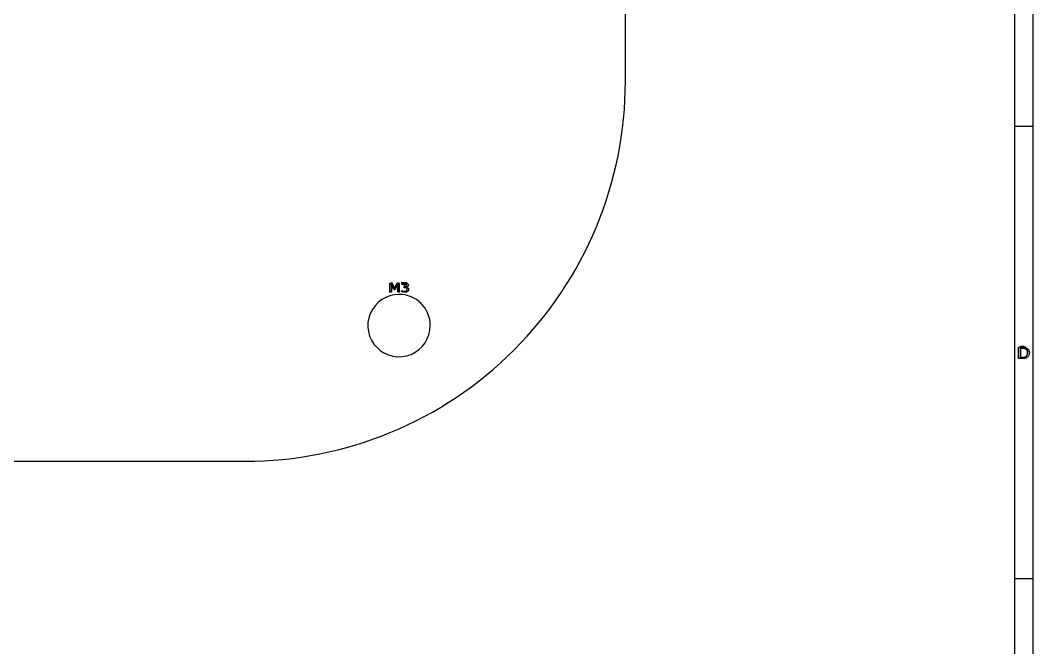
# Model space of a CAD drawing. Header units: millimetres. Extents: x 10 to 410, y 10 to 287.
# Drawn here: x 298.2 to 410, y 79.4 to 148.8 of the extents above; entities that cross this region are included whole.
import ezdxf

# ---------------------------------------------------------------- set-up
doc = ezdxf.new("R2010")
doc.units = ezdxf.units.MM
doc.layers.get('0').update_dxf_attribs({"linetype": 'CONTINUOUS'})

msp = doc.modelspace()

# ---------------------------------------------------------------- linework, layer by layer
at = {"color": 7}
for points in [[(10, 287.0022), (409.989, 287.0022), (409.989, 10), (10, 10)], [(12, 285.0022), (407.989, 285.0022), (407.989, 12), (12, 12)], [(340.00929, 118.7022), (339.85594, 118.7022), (339.85594, 119.53746), (339.5353, 118.96912), (339.4439, 118.96912), (339.12557, 119.53746), (339.12557, 118.7022), (338.98229, 118.7022), (338.98229, 119.67157), (339.19141, 119.67157), (339.49889, 119.13187), (339.7963, 119.67157), (340.00928, 119.67157)], [(340, 118.4522)], [(408.6485, 111.4086), (408.6485, 112.7086), (408.958, 112.7086), (409.1438, 112.6467), (409.2676, 112.5229), (409.3295, 112.3991), (409.3914, 112.1515), (409.3914, 111.9657), (409.3295, 111.7181), (409.2676, 111.5943), (409.1438, 111.4705), (408.958, 111.4086)], [(409.42527, 111.98402)], [(409.62079, 111.98101)]]:
    msp.add_lwpolyline(points, close=True, dxfattribs=at)
for points in [[(365, 142.0022), (365, 178.0022)], [(409.989, 137.0022), (407.989, 137.0022)], [(339.1905, 118.7474), (339.1905, 119.7474), (339.5238, 119.0331), (339.8571, 119.7474), (339.8571, 118.7474)], [(340.2381, 119.7474), (340.8571, 119.7474), (340.5238, 119.3664), (340.6667, 119.3664), (340.7619, 119.3188), (340.8095, 119.2712), (340.8571, 119.176), (340.8571, 118.9379), (340.8095, 118.8426), (340.7619, 118.795), (340.6667, 118.7474), (340.381, 118.7474), (340.2857, 118.795), (340.2381, 118.8426)], [(340.29345, 118.74317), (340.29345, 118.87924), (340.30505, 118.87924)], [(340.33453, 119.4949), (340.32653, 119.4949), (340.32653, 119.63097)], [(340.6297, 119.17414), (340.56, 119.17414), (340.56, 119.28221), (340.6142, 119.28221)], [(340.80128, 119.24168), (340.80128, 119.23268)], [(340.96778, 119.16958), (340.96813, 119.16898)], [(408.78793, 111.35222), (408.4329, 111.35222), (408.4329, 112.61241), (408.78416, 112.61241)], [(408.79545, 112.46897), (408.61982, 112.46897), (408.61982, 111.49652), (408.79545, 111.49652)], [(107, 100.0022), (323, 100.0022)], [(409.989, 87.0022), (407.989, 87.0022)]]:
    msp.add_lwpolyline(points, dxfattribs=at)
for points in [[(352.698485, 112.303715), (360.575013, 120.180243), (365, 130.863107), (365, 142.0022)], [(340.32653, 119.63097), (340.363197, 119.64617), (340.41199, 119.66007), (340.47291, 119.67267)], [(340.47291, 119.67267), (340.534377, 119.68567), (340.593757, 119.69217), (340.65105, 119.69217)], [(340.65105, 119.69217), (340.707317, 119.69217), (340.756883, 119.687837), (340.79975, 119.67917)], [(340.79975, 119.67917), (340.842617, 119.670503), (340.881343, 119.656603), (340.91593, 119.63747)], [(340.44602, 118.70147), (340.384087, 118.71407), (340.33323, 118.72797), (340.29345, 118.74317)], [(340.30505, 118.87924), (340.348917, 118.854907), (340.400553, 118.834707), (340.45996, 118.81864)], [(340.49098, 119.5574), (340.435713, 119.542667), (340.383563, 119.521833), (340.33453, 119.4949)], [(340.635, 118.68197), (340.571, 118.68197), (340.508007, 118.68847), (340.44602, 118.70147)], [(340.45996, 118.81864), (340.51936, 118.802573), (340.576673, 118.79454), (340.6319, 118.79454)], [(340.64743, 119.5795), (340.598363, 119.5795), (340.546213, 119.572133), (340.49098, 119.5574)], [(340.6142, 119.28221), (340.692687, 119.28221), (340.755163, 119.295877), (340.80163, 119.32321)], [(340.73658, 119.16614), (340.703513, 119.171473), (340.667887, 119.17414), (340.6297, 119.17414)], [(340.6319, 118.79454), (340.664433, 118.79454), (340.699027, 118.799107), (340.73568, 118.80824)], [(340.80694, 118.70347), (340.754807, 118.689137), (340.697493, 118.68197), (340.635, 118.68197)], [(340.73343, 119.5725), (340.708163, 119.577167), (340.679497, 119.5795), (340.64743, 119.5795)], [(340.80473, 119.5491), (340.78253, 119.560367), (340.758763, 119.568167), (340.73343, 119.5725)], [(340.73568, 118.80824), (340.772347, 118.817373), (340.802047, 118.83084), (340.82478, 118.84864)], [(340.82098, 119.13884), (340.797713, 119.152307), (340.76958, 119.161407), (340.73658, 119.16614)], [(340.96083, 119.31718), (340.915897, 119.277247), (340.862713, 119.25208), (340.80128, 119.24168)], [(340.80128, 119.23268), (340.82608, 119.229347), (340.85448, 119.22198), (340.88648, 119.21058)], [(340.80163, 119.32321), (340.84863, 119.35101), (340.87213, 119.391373), (340.87213, 119.4443)], [(340.85433, 119.5055), (340.842463, 119.5233), (340.82593, 119.537833), (340.80473, 119.5491)], [(340.94403, 118.77117), (340.905297, 118.74077), (340.8596, 118.718203), (340.80694, 118.70347)], [(340.87518, 119.08484), (340.862247, 119.10784), (340.84418, 119.12584), (340.82098, 119.13884)], [(340.82478, 118.84864), (340.848513, 118.867707), (340.86608, 118.88874), (340.87748, 118.91174)], [(340.87213, 119.4443), (340.87213, 119.4677), (340.866197, 119.4881), (340.85433, 119.5055)], [(340.89528, 118.99894), (340.89528, 119.033673), (340.88858, 119.062307), (340.87518, 119.08484)], [(340.87748, 118.91174), (340.889347, 118.93474), (340.89528, 118.963807), (340.89528, 118.99894)], [(340.88648, 119.21058), (340.91848, 119.199713), (340.94558, 119.186047), (340.96778, 119.16958)], [(340.91593, 119.63747), (340.95313, 119.61667), (340.981263, 119.591503), (341.00033, 119.56197)], [(341.02463, 118.86757), (341.005497, 118.830703), (340.97863, 118.79857), (340.94403, 118.77117)], [(341.02903, 119.45846), (341.02903, 119.40466), (341.006297, 119.357567), (340.96083, 119.31718)], [(340.96813, 119.16898), (340.99293, 119.150313), (341.01333, 119.12688), (341.02933, 119.09868)], [(341.00033, 119.56197), (341.019463, 119.532437), (341.02903, 119.497933), (341.02903, 119.45846)], [(341.05333, 118.98931), (341.05333, 118.945043), (341.043763, 118.904463), (341.02463, 118.86757)], [(341.02933, 119.09868), (341.04533, 119.07048), (341.05333, 119.034023), (341.05333, 118.98931)], [(340, 118.4522), (338.604605, 118.4522), (337.34661, 117.611634), (336.812616, 116.322458)], [(342.439518, 117.441718), (341.792518, 118.088719), (340.914997, 118.4522), (340, 118.4522)], [(343.45, 115.0022), (343.45, 115.917197), (343.086519, 116.794718), (342.439518, 117.441718)], [(336.812616, 116.322458), (336.278621, 115.033281), (336.573789, 113.549375), (337.560482, 112.562682)], [(341.320258, 111.814816), (342.609434, 112.34881), (343.45, 113.606805), (343.45, 115.0022)], [(323, 100.0022), (334.139093, 100.0022), (344.821957, 104.427187), (352.698485, 112.303715)], [(337.560482, 112.562682), (338.547175, 111.575989), (340.031081, 111.280821), (341.320258, 111.814816)], [(408.78416, 112.61241), (408.921387, 112.61241), (409.030287, 112.603377), (409.11086, 112.58531)], [(409.01923, 112.45207), (408.956897, 112.463337), (408.882303, 112.46897), (408.79545, 112.46897)], [(409.1958, 112.39367), (409.1404, 112.42187), (409.081543, 112.441337), (409.01923, 112.45207)], [(409.11086, 112.58531), (409.192067, 112.567843), (409.26068, 112.543577), (409.3167, 112.51251)], [(409.36765, 112.23371), (409.32925, 112.301417), (409.271967, 112.354737), (409.1958, 112.39367)], [(409.3167, 112.51251), (409.412387, 112.45891), (409.486983, 112.387533), (409.54049, 112.29838)], [(409.42525, 111.98404), (409.42525, 112.08278), (409.40605, 112.166003), (409.36765, 112.23371)], [(409.37237, 111.73859), (409.407637, 111.804057), (409.42527, 111.885867), (409.42527, 111.98402)], [(409.62071, 111.98104), (409.62071, 111.8665), (409.59271, 111.76268), (409.53671, 111.66958)], [(409.54049, 112.29838), (409.594023, 112.209233), (409.62079, 112.103443), (409.62079, 111.98101)], [(409.09953, 111.37592), (409.020843, 111.36012), (408.916977, 111.35222), (408.78793, 111.35222)], [(408.79545, 111.49652), (408.885463, 111.49652), (408.963833, 111.502453), (409.03056, 111.51432)], [(409.03056, 111.51432), (409.097913, 111.526187), (409.159603, 111.548187), (409.21563, 111.58032)], [(409.31481, 111.45292), (409.25061, 111.417387), (409.17885, 111.39172), (409.09953, 111.37592)], [(409.21563, 111.58032), (409.285503, 111.620387), (409.33775, 111.673143), (409.37237, 111.73859)], [(409.53671, 111.66958), (409.48131, 111.576487), (409.407343, 111.504267), (409.31481, 111.45292)]]:
    msp.add_open_spline(points, degree=3, dxfattribs=at)

doc.saveas('drawing.dxf')
